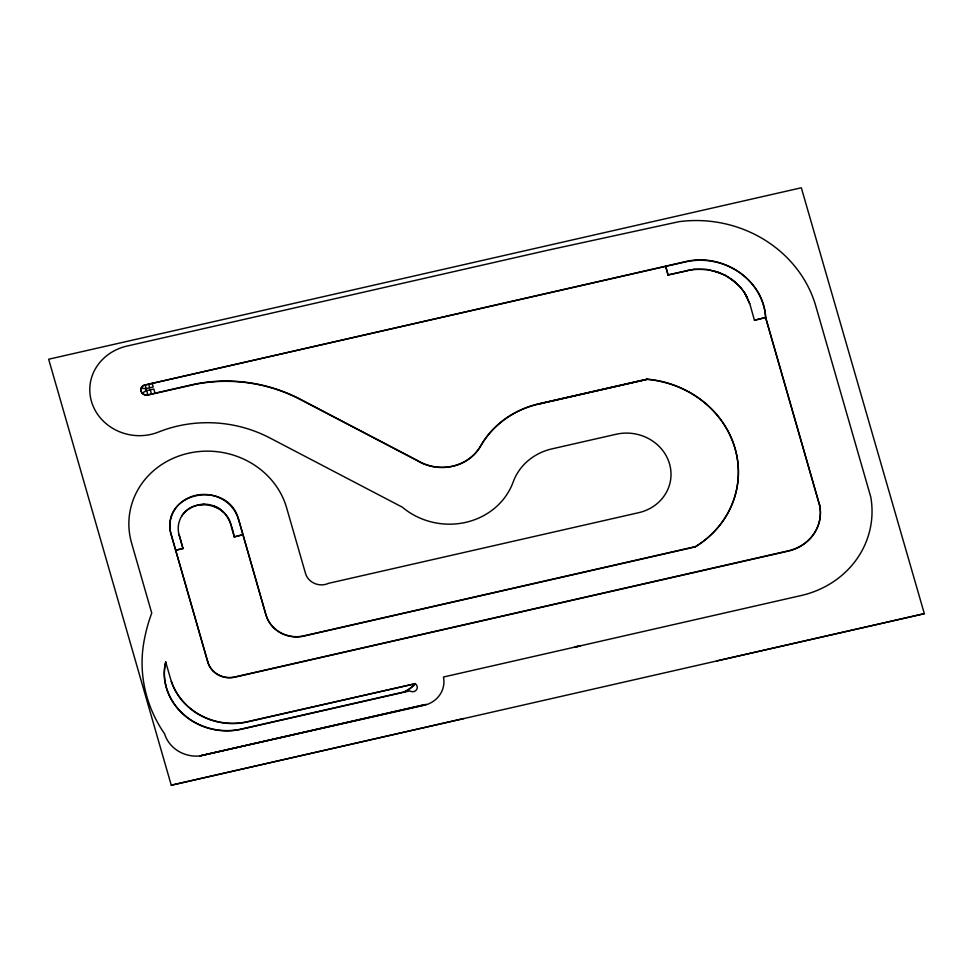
<?xml version="1.0" encoding="UTF-8"?>
<svg xmlns="http://www.w3.org/2000/svg" width="973" height="973" viewBox="0 0 973 973"><rect width="100%" height="100%" fill="white"/><g stroke="black" fill="none" stroke-linecap="round" stroke-linejoin="round"><path stroke-width="1.46" d="M144.989 385.016L685.223 261.701C721.394 252.481 763.744 278.874 765.654 317.441L819.582 505.182A43.517 40.185 8 0 1 788.191 551.119L234.651 677.208A21.868 20.19 8 0 1 207.918 662.443L171.053 534.372C159.949 491.839 227.402 478.923 238.397 518.779L266.043 615.179A30.844 28.472 8 0 0 304.95 635.807L695.281 546.899A98.784 91.194 8 0 0 735.016 448.577A98.784 91.194 8 0 0 647.045 379.361L538.993 403.977A93.116 85.965 8 0 0 480.638 446.121A44.685 41.255 8 0 1 417.149 460.582L300.256 399.477A149.064 137.619 8 0 0 194.746 384.396L147.884 395.074A5.595 5.169 8 0 1 141.036 391.28A5.595 5.169 8 0 1 144.989 385.016L685.187 261.956A64.06 59.134 8 0 1 765.617 317.709L819.582 505.182M145.573 389.127L146.12 388.555L145.026 384.761A5.595 5.169 8 0 0 141.632 392.277L142.52 393.372A5.595 5.169 8 0 0 147.92 394.819L194.782 384.14A149.064 137.619 8 0 1 300.292 399.21L417.174 460.363A44.685 41.255 8 0 0 480.674 445.853A93.116 85.965 8 0 1 539.018 403.759L647.081 379.142A98.784 91.194 8 0 1 735.053 448.371A98.784 91.194 8 0 1 695.306 546.68L695.281 546.899M147.884 395.074L146.716 390.647L153.843 389.018L155.048 393.189M149.672 387.789L148.589 383.946M150.28 389.881L151.484 394.004M152.141 383.18L153.235 386.986L145.889 388.689M182.997 548.59L179.068 534.578L182.997 548.59L175.627 550.268L183.033 548.334M230.978 525.262C227.11 503.795 193.299 496.644 181.708 516.055C187.631 507.152 200.487 501.861 211.542 505.218C226.101 508.611 231.951 523.693 234.213 536.926L242.982 534.676L234.213 536.926M171.406 681.757L165.726 662.066A56.616 52.274 8 0 0 165.617 685.016A61.457 56.738 8 0 0 241.45 729.239L409.791 690.891A4.792 4.415 8 0 0 416.444 689.881A4.792 4.415 8 0 0 415.216 683.703L247.543 721.65A62.88 58.052 8 0 1 171.443 681.501L171.406 681.757A62.88 58.052 8 0 0 247.507 721.905L415.216 683.703A33.143 30.601 8 0 1 403.819 692.253L403.856 691.985A33.143 30.601 8 0 0 415.252 683.447M165.617 685.016L165.653 684.749A56.616 52.274 8 0 1 165.763 661.798M197.787 505.145L204.671 504.245M171.26 785.223L48.662 359.232L801.326 187.777L924.338 613.671L171.26 785.223L464.024 718.488M217.903 508.015L212.819 505.68M223.389 512.029L219.034 508.551M207.918 662.443L171.09 534.116M231.27 526.697L234.25 536.67M266.043 615.179L238.397 518.779M234.651 677.208L234.688 676.953A21.868 20.19 8 0 1 207.942 662.224M241.45 729.239L241.486 728.984A61.457 56.738 8 0 1 165.653 684.749M538.993 403.977L647.045 379.361M574.982 647.313L580.699 645.768L574.836 646.802M668.074 275.067L665.629 266.164L668.074 275.067L687.668 270.603A51.095 47.166 8 0 1 747.288 297.811L749.611 303.491L744.248 292.18L740.465 287.205L731.039 278.728M687.668 270.603L668.11 274.848M715.569 271.431L725.554 275.42M754.44 320.251L765.654 317.49L754.44 320.251L749.648 303.235M788.191 551.119L788.227 550.852A43.517 40.185 8 0 0 819.619 504.926M924.338 613.671L716.627 660.947M181.72 516.006C178.229 522.087 177.378 528.011 179.032 534.834M142.265 393.056L146.449 390.623M695.318 546.631L304.975 635.6A30.844 28.472 8 0 1 266.067 614.96M234.675 677.001L788.227 550.852M241.486 728.984L403.856 691.985M426.138 704.367L199.781 755.936A32.243 29.762 8 0 1 164.571 733.812A140.367 129.591 8 0 1 143.834 642.35A193.7 178.825 8 0 1 151.739 613.075L131.598 543.116A80.358 74.191 8 0 1 188.336 453.272A80.358 74.191 8 0 1 286.621 507.797L305.522 573.462A16.176 14.936 8 0 0 328.606 583.314L638.726 512.674A43.651 40.307 8 0 0 669.533 463.866A43.651 40.307 8 0 0 616.152 434.25L552.019 448.857A56.361 52.031 8 0 0 513.197 481.939A68.852 63.573 8 0 1 402.336 507.188L269.886 437.959A125.249 115.629 8 0 0 158.502 432.048A48.686 44.953 8 0 1 103.089 420.883A48.686 44.953 8 0 1 95.305 368.937A50.596 46.704 8 0 1 128.132 345.816L548.322 250.097L679.069 221.662A121.272 111.956 8 0 1 815.788 306.033L870.786 497.069A95.865 88.507 8 0 1 801.095 595.549L443.457 677.026A26.928 24.86 8 0 1 424.046 705.34L199.781 755.936L423.912 704.878M687.692 270.385L694.09 269.29M694.077 269.326L707.079 269.472L719.655 272.732M141.073 388.336L146.12 388.555M146.704 390.696L145.488 389.565M725.554 275.371L736.038 282.742M744.236 292.228L747.313 297.604M171.053 534.372A34.894 32.218 8 0 1 195.682 495.366A34.894 32.218 8 0 1 238.361 519.047"/></g></svg>
